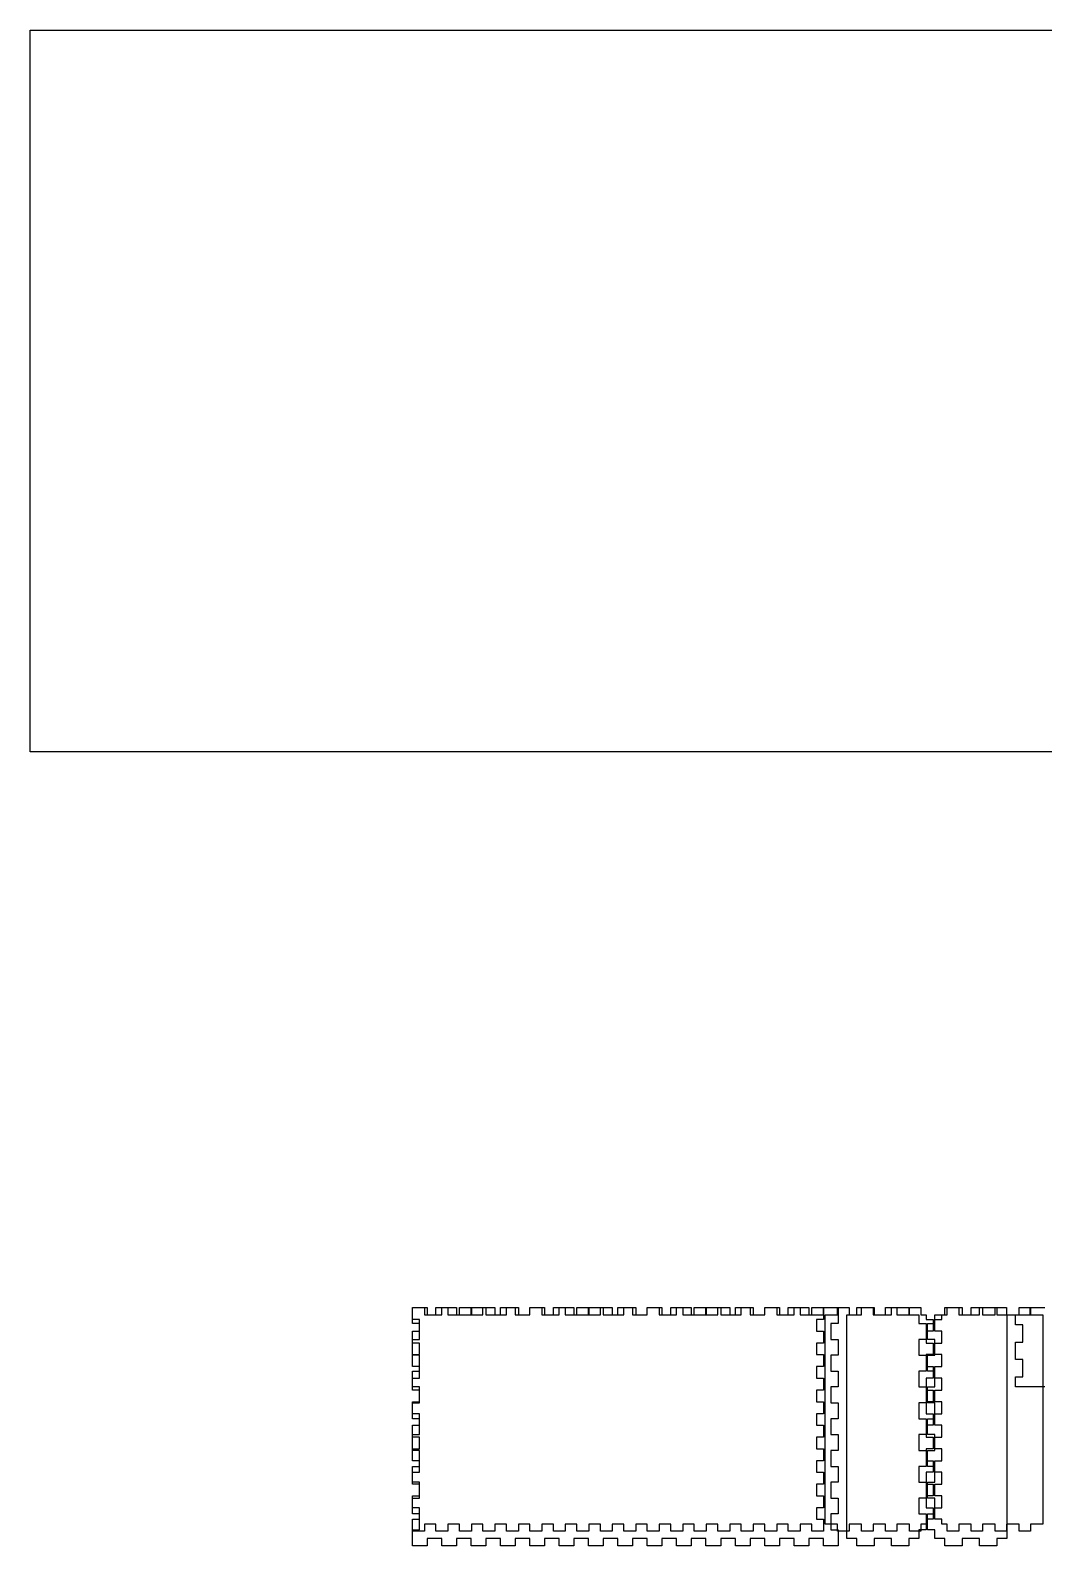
# Model space of a CAD drawing. Extents: x -74 to 349, y 37 to 333.
# Drawn here: x -74.5 to 123.8, y 37 to 333.4 of the extents above; entities that cross this region are included whole.
import ezdxf

# ---------------------------------------------------------------- set-up
doc = ezdxf.new("R2010")
doc.units = 0

msp = doc.modelspace()

# ---------------------------------------------------------------- linework, layer by layer
at = {"layer": 'Layer 1'}
for p, q in [((-74.4643, 333.375), (348.869, 333.375)), ((-74.4643, 192.264), (-74.4643, 333.375)), ((348.869, 192.264), (-74.4643, 192.264)), ((0.28222, 83.5378), (2.61839, 83.5378)), ((0.28222, 81.1953), (0.28222, 83.5378)), ((0.28222, 83.5378), (3.1531, 83.5378)), ((0.28222, 80.4333), (0.28222, 83.5378)), ((2.61839, 83.5378), (2.61839, 82.1267)), ((3.1531, 83.5378), (3.1531, 82.1267)), ((4.87618, 82.1267), (4.87618, 83.5378)), ((4.87618, 83.5378), (7.21235, 83.5378)), ((6.02397, 82.1267), (6.02397, 83.5378)), ((6.02397, 83.5378), (8.89485, 83.5378)), ((7.21235, 83.5378), (7.21235, 82.1267)), ((8.89485, 83.5378), (8.89485, 82.1267)), ((9.47013, 82.1267), (9.47013, 83.5378)), ((9.47013, 83.5378), (11.8063, 83.5378)), ((11.7658, 82.1267), (11.7658, 83.5378)), ((11.7658, 83.5378), (14.6366, 83.5378)), ((11.8063, 83.5378), (11.8063, 82.1267)), ((14.0641, 82.1267), (14.0641, 83.5378)), ((14.0641, 83.5378), (16.4002, 83.5378)), ((14.6366, 83.5378), (14.6366, 82.1267)), ((16.4002, 83.5378), (16.4002, 82.1267)), ((17.5075, 82.1267), (17.5075, 83.5378)), ((17.5075, 83.5378), (20.3784, 83.5378)), ((18.658, 82.1267), (18.658, 83.5378)), ((18.658, 83.5378), (20.9942, 83.5378)), ((20.3784, 83.5378), (20.3784, 82.1267)), ((20.9942, 83.5378), (20.9942, 82.1267)), ((23.2493, 82.1267), (23.2493, 83.5378)), ((23.2493, 83.5378), (26.1201, 83.5378)), ((23.252, 82.1267), (23.252, 83.5378)), ((23.252, 83.5378), (25.5881, 83.5378)), ((25.5881, 83.5378), (25.5881, 82.1267)), ((26.1201, 83.5378), (26.1201, 82.1267)), ((27.8459, 82.1267), (27.8459, 83.5378)), ((27.8459, 83.5378), (30.1819, 83.5378)), ((28.991, 82.1267), (28.991, 83.5378)), ((28.991, 83.5378), (31.862, 83.5378)), ((30.1819, 83.5378), (30.1819, 82.1267)), ((31.862, 83.5378), (31.862, 82.1267)), ((32.4397, 82.1267), (32.4397, 83.5378)), ((32.4397, 83.5378), (34.776, 83.5378)), ((34.7328, 82.1267), (34.7328, 83.5378)), ((34.7328, 83.5378), (37.6035, 83.5378)), ((34.776, 83.5378), (34.776, 82.1267)), ((37.0337, 82.1267), (37.0337, 83.5378)), ((37.0337, 83.5378), (39.37, 83.5378)), ((37.6035, 83.5378), (37.6035, 82.1267)), ((39.37, 83.5378), (39.37, 82.1267)), ((40.4746, 82.1267), (40.4746, 83.5378)), ((40.4746, 83.5378), (43.3453, 83.5378)), ((41.6277, 82.1267), (41.6277, 83.5378)), ((41.6277, 83.5378), (43.964, 83.5378)), ((43.3453, 83.5378), (43.3453, 82.1267)), ((43.964, 83.5378), (43.964, 82.1267)), ((46.2164, 82.1267), (46.2164, 83.5378)), ((46.2164, 83.5378), (49.0872, 83.5378)), ((46.2218, 82.1267), (46.2218, 83.5378)), ((46.2218, 83.5378), (48.558, 83.5378)), ((48.558, 83.5378), (48.558, 82.1267)), ((49.0872, 83.5378), (49.0872, 82.1267)), ((50.8158, 82.1267), (50.8158, 83.5378)), ((50.8158, 83.5378), (53.1517, 83.5378)), ((51.9579, 82.1267), (51.9579, 83.5378)), ((51.9579, 83.5378), (54.829, 83.5378)), ((53.1517, 83.5378), (53.1517, 82.1267)), ((54.829, 83.5378), (54.829, 82.1267)), ((55.4095, 82.1267), (55.4095, 83.5378)), ((55.4095, 83.5378), (57.7457, 83.5378)), ((57.6997, 82.1267), (57.6997, 83.5378)), ((57.6997, 83.5378), (60.5708, 83.5378)), ((57.7457, 83.5378), (57.7457, 82.1267)), ((60.0035, 82.1267), (60.0035, 83.5378)), ((60.0035, 83.5378), (62.3397, 83.5378)), ((60.5708, 83.5378), (60.5708, 82.1267)), ((62.3397, 83.5378), (62.3397, 82.1267)), ((63.4415, 82.1267), (63.4415, 83.5378)), ((63.4415, 83.5378), (66.3126, 83.5378)), ((64.5975, 82.1267), (64.5975, 83.5378)), ((64.5975, 83.5378), (66.9337, 83.5378)), ((66.3126, 83.5378), (66.3126, 82.1267)), ((66.9337, 83.5378), (66.9337, 82.1267)), ((69.1833, 82.1267), (69.1833, 83.5378)), ((69.1833, 83.5378), (72.0541, 83.5378)), ((69.1915, 82.1267), (69.1915, 83.5378)), ((69.1915, 83.5378), (71.5275, 83.5378)), ((71.5275, 83.5378), (71.5275, 82.1267)), ((72.0541, 83.5378), (72.0541, 82.1267)), ((73.7852, 82.1267), (73.7852, 83.5378)), ((73.7852, 83.5378), (76.1215, 83.5378)), ((74.9251, 82.1267), (74.9251, 83.5378)), ((74.9251, 83.5378), (77.7959, 83.5378)), ((76.1215, 83.5378), (76.1215, 82.1267)), ((77.7959, 83.5378), (77.7959, 82.1267)), ((78.3793, 82.1267), (78.3793, 83.5378)), ((78.3793, 83.5378), (80.7155, 83.5378)), ((80.6669, 82.1267), (80.6669, 83.5378)), ((80.6669, 83.5378), (83.5377, 83.5378)), ((80.7155, 83.5378), (80.7155, 81.1953)), ((83.4248, 82.1267), (83.4248, 83.5378)), ((83.4248, 83.5378), (85.6826, 83.5378)), ((83.5377, 83.5378), (83.5377, 80.4333)), ((85.6826, 83.5378), (85.6826, 82.1267)), ((87.2066, 82.1267), (87.2066, 83.5378)), ((87.2066, 83.5378), (90.5933, 83.5378)), ((88.1097, 82.1267), (88.1097, 83.5378)), ((88.1097, 83.5378), (90.3675, 83.5378)), ((90.3675, 83.5378), (90.3675, 82.1267)), ((90.5933, 83.5378), (90.5933, 82.1267)), ((92.7946, 82.1267), (92.7946, 83.5378)), ((92.7946, 83.5378), (95.0524, 83.5378)), ((93.9799, 82.1267), (93.9799, 83.5378)), ((93.9799, 83.5378), (97.3666, 83.5378)), ((95.0524, 83.5378), (95.0524, 82.1267)), ((97.3666, 83.5378), (97.3666, 82.1267)), ((97.4795, 82.1267), (97.4795, 83.5378)), ((97.4795, 83.5378), (99.7373, 83.5378)), ((99.7373, 83.5378), (99.7373, 82.1267)), ((104.422, 82.1267), (104.422, 83.5378)), ((104.422, 83.5378), (107.809, 83.5378)), ((104.874, 82.1267), (104.874, 83.5378)), ((104.874, 83.5378), (107.131, 83.5378)), ((107.131, 83.5378), (107.131, 82.1267)), ((107.809, 83.5378), (107.809, 82.1267)), ((109.559, 82.1267), (109.559, 83.5378)), ((109.559, 83.5378), (111.816, 83.5378)), ((111.195, 82.1267), (111.195, 83.5378)), ((111.195, 83.5378), (114.582, 83.5378)), ((111.816, 83.5378), (111.816, 82.1267)), ((114.243, 82.1267), (114.243, 83.5378)), ((114.243, 83.5378), (116.501, 83.5378)), ((114.582, 83.5378), (114.582, 82.1267)), ((116.501, 83.5378), (116.501, 82.1267)), ((118.928, 82.1267), (118.928, 83.5378)), ((118.928, 83.5378), (121.186, 83.5378)), ((121.122, 82.1267), (121.122, 83.5378)), ((121.122, 83.5378), (123.993, 83.5378)), ((121.186, 83.5378), (121.186, 82.1267)), ((1.69333, 81.1953), (0.28222, 81.1953)), ((1.69333, 80.4333), (0.28222, 80.4333)), ((1.69333, 78.9376), (1.69333, 81.1953)), ((1.69333, 77.3289), (1.69333, 80.4333)), ((2.61839, 82.1267), (4.87618, 82.1267)), ((3.1531, 82.1267), (6.02397, 82.1267)), ((7.21235, 82.1267), (9.47013, 82.1267)), ((8.89485, 82.1267), (11.7658, 82.1267)), ((11.8063, 82.1267), (14.0641, 82.1267)), ((14.6366, 82.1267), (17.5075, 82.1267)), ((16.4002, 82.1267), (18.658, 82.1267)), ((20.3784, 82.1267), (23.2493, 82.1267)), ((20.9942, 82.1267), (23.252, 82.1267)), ((25.5881, 82.1267), (27.8459, 82.1267)), ((26.1201, 82.1267), (28.991, 82.1267)), ((30.1819, 82.1267), (32.4397, 82.1267)), ((31.862, 82.1267), (34.7328, 82.1267)), ((34.776, 82.1267), (37.0337, 82.1267)), ((37.6035, 82.1267), (40.4746, 82.1267)), ((39.37, 82.1267), (41.6277, 82.1267)), ((43.3453, 82.1267), (46.2164, 82.1267)), ((43.964, 82.1267), (46.2218, 82.1267)), ((48.558, 82.1267), (50.8158, 82.1267)), ((49.0872, 82.1267), (51.9579, 82.1267)), ((53.1517, 82.1267), (55.4095, 82.1267)), ((54.829, 82.1267), (57.6997, 82.1267)), ((57.7457, 82.1267), (60.0035, 82.1267)), ((60.5708, 82.1267), (63.4415, 82.1267)), ((62.3397, 82.1267), (64.5975, 82.1267)), ((66.3126, 82.1267), (69.1833, 82.1267)), ((66.9337, 82.1267), (69.1915, 82.1267)), ((71.5275, 82.1267), (73.7852, 82.1267)), ((72.0541, 82.1267), (74.9251, 82.1267)), ((76.1215, 82.1267), (78.3793, 82.1267)), ((77.7959, 82.1267), (80.6669, 82.1267)), ((80.7155, 81.1953), (79.3044, 81.1953)), ((79.3044, 81.1953), (79.3044, 78.9376)), ((80.9977, 82.1267), (83.4248, 82.1267)), ((80.9977, 81.1953), (80.9977, 82.1267)), ((80.9977, 78.9376), (80.9977, 81.1953)), ((80.9977, 81.1953), (80.9977, 81.1953)), ((83.5377, 80.4333), (82.1266, 80.4333)), ((82.1266, 80.4333), (82.1266, 77.3289)), ((85.231, 82.1267), (87.2066, 82.1267)), ((85.231, 80.4333), (85.231, 82.1267)), ((85.231, 77.3289), (85.231, 80.4333)), ((85.231, 80.4333), (85.231, 80.4333)), ((85.6826, 82.1267), (88.1097, 82.1267)), ((90.3675, 82.1267), (92.7946, 82.1267)), ((90.5933, 82.1267), (93.9799, 82.1267)), ((95.0524, 82.1267), (97.4795, 82.1267)), ((97.3666, 82.1267), (99.3421, 82.1267)), ((99.3421, 82.1267), (99.3421, 80.4333)), ((99.3421, 80.4333), (100.753, 80.4333)), ((99.7373, 82.1267), (100.753, 82.1267)), ((100.753, 82.1267), (100.753, 81.1953)), ((100.753, 81.1953), (102.164, 81.1953)), ((100.753, 80.4333), (100.753, 77.3289)), ((101.035, 77.3289), (101.035, 80.4333)), ((101.035, 80.4333), (102.447, 80.4333)), ((102.164, 81.1953), (102.164, 78.9376)), ((102.447, 82.1267), (104.422, 82.1267)), ((102.447, 80.4333), (102.447, 82.1267)), ((102.447, 78.9376), (102.447, 81.1953)), ((102.447, 81.1953), (103.858, 81.1953)), ((103.858, 82.1267), (104.874, 82.1267)), ((103.858, 81.1953), (103.858, 82.1267)), ((107.131, 82.1267), (109.559, 82.1267)), ((107.809, 82.1267), (111.195, 82.1267)), ((111.816, 82.1267), (114.243, 82.1267)), ((114.582, 82.1267), (116.558, 82.1267)), ((116.501, 82.1267), (118.928, 82.1267)), ((116.558, 82.1267), (116.558, 80.4333)), ((116.558, 80.4333), (116.558, 80.4333)), ((116.558, 80.4333), (116.558, 77.3289)), ((118.251, 82.1267), (121.122, 82.1267)), ((118.251, 80.1511), (118.251, 82.1267)), ((119.662, 80.1511), (118.251, 80.1511)), ((119.662, 76.7644), (119.662, 80.1511)), ((121.186, 82.1267), (123.613, 82.1267)), ((123.613, 82.1267), (123.613, 81.1953)), ((123.613, 81.1953), (123.613, 81.1953)), ((123.613, 81.1953), (123.613, 78.9376)), ((0.28222, 76.5951), (0.28222, 78.9376)), ((0.28222, 78.9376), (1.69333, 78.9376)), ((0.28222, 74.2245), (0.28222, 77.3289)), ((0.28222, 77.3289), (1.69333, 77.3289)), ((79.3044, 78.9376), (80.7155, 78.9376)), ((80.7155, 78.9376), (80.7155, 76.5951)), ((80.9977, 76.5951), (80.9977, 78.9376)), ((80.9977, 78.9376), (80.9977, 78.9376)), ((82.1266, 77.3289), (83.5377, 77.3289)), ((83.5377, 77.3289), (83.5377, 74.2245)), ((85.231, 74.2245), (85.231, 77.3289)), ((85.231, 77.3289), (85.231, 77.3289)), ((100.753, 77.3289), (99.3421, 77.3289)), ((99.3421, 77.3289), (99.3421, 74.2245)), ((102.164, 78.9376), (100.753, 78.9376)), ((100.753, 78.9376), (100.753, 76.5951)), ((102.447, 77.3289), (101.035, 77.3289)), ((103.858, 78.9376), (102.447, 78.9376)), ((102.447, 74.2245), (102.447, 77.3289)), ((103.858, 76.5951), (103.858, 78.9376)), ((116.558, 77.3289), (116.558, 77.3289)), ((116.558, 77.3289), (116.558, 74.2245)), ((123.613, 78.9376), (123.613, 78.9376)), ((123.613, 78.9376), (123.613, 76.5951)), ((1.69333, 76.5951), (0.28222, 76.5951)), ((0.28222, 71.9949), (0.28222, 74.3373)), ((0.28222, 74.3373), (1.69333, 74.3373)), ((1.69333, 74.2245), (0.28222, 74.2245)), ((1.69333, 74.3373), (1.69333, 76.5951)), ((1.69333, 71.12), (1.69333, 74.2245)), ((80.7155, 76.5951), (79.3044, 76.5951)), ((79.3044, 76.5951), (79.3044, 74.3373)), ((79.3044, 74.3373), (80.7155, 74.3373)), ((80.7155, 74.3373), (80.7155, 71.9949)), ((80.9977, 74.3373), (80.9977, 76.5951)), ((80.9977, 76.5951), (80.9977, 76.5951)), ((80.9977, 71.9949), (80.9977, 74.3373)), ((80.9977, 74.3373), (80.9977, 74.3373)), ((83.5377, 74.2245), (82.1266, 74.2245)), ((82.1266, 74.2245), (82.1266, 71.12)), ((85.231, 71.12), (85.231, 74.2245)), ((85.231, 74.2245), (85.231, 74.2245)), ((99.3421, 74.2245), (100.753, 74.2245)), ((100.753, 76.5951), (102.164, 76.5951)), ((102.164, 74.3373), (100.753, 74.3373)), ((100.753, 74.3373), (100.753, 71.9949)), ((100.753, 74.2245), (100.753, 71.12)), ((101.035, 71.12), (101.035, 74.2245)), ((101.035, 74.2245), (102.447, 74.2245)), ((102.164, 76.5951), (102.164, 74.3373)), ((102.447, 74.3373), (102.447, 76.5951)), ((102.447, 76.5951), (103.858, 76.5951)), ((103.858, 74.3373), (102.447, 74.3373)), ((103.858, 71.9949), (103.858, 74.3373)), ((116.558, 74.2245), (116.558, 74.2245)), ((116.558, 74.2245), (116.558, 71.12)), ((118.251, 73.3778), (118.251, 76.7644)), ((118.251, 76.7644), (119.662, 76.7644)), ((123.613, 76.5951), (123.613, 76.5951)), ((123.613, 76.5951), (123.613, 74.3373)), ((123.613, 74.3373), (123.613, 74.3373)), ((123.613, 74.3373), (123.613, 71.9949)), ((1.69333, 71.9949), (0.28222, 71.9949)), ((1.69333, 69.7371), (1.69333, 71.9949)), ((80.7155, 71.9949), (79.3044, 71.9949)), ((79.3044, 71.9949), (79.3044, 69.7371)), ((80.9977, 69.7371), (80.9977, 71.9949)), ((80.9977, 71.9949), (80.9977, 71.9949)), ((100.753, 71.9949), (102.164, 71.9949)), ((102.164, 71.9949), (102.164, 69.7371)), ((102.447, 69.7371), (102.447, 71.9949)), ((102.447, 71.9949), (103.858, 71.9949)), ((119.662, 73.3778), (118.251, 73.3778)), ((119.662, 69.9911), (119.662, 73.3778)), ((123.613, 71.9949), (123.613, 71.9949)), ((123.613, 71.9949), (123.613, 69.7371)), ((0.28222, 68.0156), (0.28222, 71.12)), ((0.28222, 71.12), (1.69333, 71.12)), ((0.28222, 67.3947), (0.28222, 69.7371)), ((0.28222, 69.7371), (1.69333, 69.7371)), ((79.3044, 69.7371), (80.7155, 69.7371)), ((80.7155, 69.7371), (80.7155, 67.3947)), ((80.9977, 67.3947), (80.9977, 69.7371)), ((80.9977, 69.7371), (80.9977, 69.7371)), ((82.1266, 71.12), (83.5377, 71.12)), ((83.5377, 71.12), (83.5377, 68.0156)), ((85.231, 68.0156), (85.231, 71.12)), ((85.231, 71.12), (85.231, 71.12)), ((100.753, 71.12), (99.3421, 71.12)), ((99.3421, 71.12), (99.3421, 68.0156)), ((102.164, 69.7371), (100.753, 69.7371)), ((100.753, 69.7371), (100.753, 67.3947)), ((102.447, 71.12), (101.035, 71.12)), ((102.447, 68.0156), (102.447, 71.12)), ((103.858, 69.7371), (102.447, 69.7371)), ((103.858, 67.3947), (103.858, 69.7371)), ((116.558, 71.12), (116.558, 71.12)), ((116.558, 71.12), (116.558, 68.0156)), ((118.251, 68.0156), (118.251, 69.9911)), ((118.251, 69.9911), (119.662, 69.9911)), ((123.613, 69.7371), (123.613, 69.7371)), ((123.613, 69.7371), (123.613, 67.3947)), ((1.69333, 68.0156), (0.28222, 68.0156)), ((1.69333, 67.3947), (0.28222, 67.3947)), ((1.69333, 64.9111), (1.69333, 68.0156)), ((1.69333, 65.1369), (1.69333, 67.3947)), ((80.7155, 67.3947), (79.3044, 67.3947)), ((79.3044, 67.3947), (79.3044, 65.1369)), ((80.9977, 65.1369), (80.9977, 67.3947)), ((80.9977, 67.3947), (80.9977, 67.3947)), ((83.5377, 68.0156), (82.1266, 68.0156)), ((82.1266, 68.0156), (82.1266, 64.9111)), ((85.231, 64.9111), (85.231, 68.0156)), ((85.231, 68.0156), (85.231, 68.0156)), ((99.3421, 68.0156), (100.753, 68.0156)), ((100.753, 68.0156), (100.753, 64.9111)), ((100.753, 67.3947), (102.164, 67.3947)), ((101.035, 64.9111), (101.035, 68.0156)), ((101.035, 68.0156), (102.447, 68.0156)), ((102.164, 67.3947), (102.164, 65.1369)), ((102.447, 65.1369), (102.447, 67.3947)), ((102.447, 67.3947), (103.858, 67.3947)), ((116.558, 68.0156), (116.558, 68.0156)), ((116.558, 68.0156), (116.558, 64.9111)), ((121.122, 68.0156), (118.251, 68.0156)), ((123.993, 68.0156), (121.122, 68.0156)), ((121.122, 68.0156), (121.122, 68.0156)), ((123.613, 67.3947), (123.613, 67.3947)), ((123.613, 67.3947), (123.613, 65.1369)), ((0.28222, 62.7945), (0.28222, 65.1369)), ((0.28222, 65.1369), (1.69333, 65.1369)), ((0.28222, 61.8067), (0.28222, 64.9111)), ((0.28222, 64.9111), (1.69333, 64.9111)), ((1.69333, 62.7945), (0.28222, 62.7945)), ((1.69333, 60.5367), (1.69333, 62.7945)), ((79.3044, 65.1369), (80.7155, 65.1369)), ((80.7155, 62.7945), (79.3044, 62.7945)), ((79.3044, 62.7945), (79.3044, 60.5367)), ((80.7155, 65.1369), (80.7155, 62.7945)), ((80.9977, 62.7945), (80.9977, 65.1369)), ((80.9977, 65.1369), (80.9977, 65.1369)), ((80.9977, 60.5367), (80.9977, 62.7945)), ((80.9977, 62.7945), (80.9977, 62.7945)), ((82.1266, 64.9111), (83.5377, 64.9111)), ((83.5377, 64.9111), (83.5377, 61.8067)), ((85.231, 61.8067), (85.231, 64.9111)), ((85.231, 64.9111), (85.231, 64.9111)), ((100.753, 64.9111), (99.3421, 64.9111)), ((99.3421, 64.9111), (99.3421, 61.8067)), ((102.164, 65.1369), (100.753, 65.1369)), ((100.753, 65.1369), (100.753, 62.7945)), ((100.753, 62.7945), (102.164, 62.7945)), ((102.447, 64.9111), (101.035, 64.9111)), ((102.164, 62.7945), (102.164, 60.5367)), ((103.858, 65.1369), (102.447, 65.1369)), ((102.447, 61.8067), (102.447, 64.9111)), ((102.447, 60.5367), (102.447, 62.7945)), ((102.447, 62.7945), (103.858, 62.7945)), ((103.858, 62.7945), (103.858, 65.1369)), ((116.558, 64.9111), (116.558, 64.9111)), ((116.558, 64.9111), (116.558, 61.8067)), ((123.613, 65.1369), (123.613, 65.1369)), ((123.613, 65.1369), (123.613, 62.7945)), ((123.613, 62.7945), (123.613, 62.7945)), ((123.613, 62.7945), (123.613, 60.5367)), ((1.69333, 61.8067), (0.28222, 61.8067)), ((0.28222, 58.1942), (0.28222, 60.5367)), ((0.28222, 60.5367), (1.69333, 60.5367)), ((1.69333, 58.7022), (1.69333, 61.8067)), ((79.3044, 60.5367), (80.7155, 60.5367)), ((80.7155, 60.5367), (80.7155, 58.1942)), ((80.9977, 58.1942), (80.9977, 60.5367)), ((80.9977, 60.5367), (80.9977, 60.5367)), ((83.5377, 61.8067), (82.1266, 61.8067)), ((82.1266, 61.8067), (82.1266, 58.7022)), ((85.231, 58.7022), (85.231, 61.8067)), ((85.231, 61.8067), (85.231, 61.8067)), ((99.3421, 61.8067), (100.753, 61.8067)), ((100.753, 61.8067), (100.753, 58.7022)), ((102.164, 60.5367), (100.753, 60.5367)), ((100.753, 60.5367), (100.753, 58.1942)), ((101.035, 58.7022), (101.035, 61.8067)), ((101.035, 61.8067), (102.447, 61.8067)), ((103.858, 60.5367), (102.447, 60.5367)), ((103.858, 58.1942), (103.858, 60.5367)), ((116.558, 61.8067), (116.558, 61.8067)), ((116.558, 61.8067), (116.558, 58.7022)), ((123.613, 60.5367), (123.613, 60.5367)), ((123.613, 60.5367), (123.613, 58.1942)), ((0.28222, 55.5978), (0.28222, 58.7022)), ((0.28222, 58.7022), (1.69333, 58.7022)), ((1.69333, 58.1942), (0.28222, 58.1942)), ((1.69333, 55.9365), (1.69333, 58.1942)), ((80.7155, 58.1942), (79.3044, 58.1942)), ((79.3044, 58.1942), (79.3044, 55.9365)), ((80.9977, 55.9365), (80.9977, 58.1942)), ((80.9977, 58.1942), (80.9977, 58.1942)), ((82.1266, 58.7022), (83.5377, 58.7022)), ((83.5377, 58.7022), (83.5377, 55.5978)), ((85.231, 55.5978), (85.231, 58.7022)), ((85.231, 58.7022), (85.231, 58.7022)), ((100.753, 58.7022), (99.3421, 58.7022)), ((99.3421, 58.7022), (99.3421, 55.5978)), ((100.753, 58.1942), (102.164, 58.1942)), ((102.447, 58.7022), (101.035, 58.7022)), ((102.164, 58.1942), (102.164, 55.9365)), ((102.447, 55.5978), (102.447, 58.7022)), ((102.447, 55.9365), (102.447, 58.1942)), ((102.447, 58.1942), (103.858, 58.1942)), ((116.558, 58.7022), (116.558, 58.7022)), ((116.558, 58.7022), (116.558, 55.5978)), ((123.613, 58.1942), (123.613, 58.1942)), ((123.613, 58.1942), (123.613, 55.9365)), ((0.28222, 53.594), (0.28222, 55.9365)), ((0.28222, 55.9365), (1.69333, 55.9365)), ((1.69333, 55.5978), (0.28222, 55.5978)), ((1.69333, 53.594), (0.28222, 53.594)), ((1.69333, 52.4934), (1.69333, 55.5978)), ((1.69333, 51.3362), (1.69333, 53.594)), ((79.3044, 55.9365), (80.7155, 55.9365)), ((80.7155, 53.594), (79.3044, 53.594)), ((79.3044, 53.594), (79.3044, 51.3362)), ((80.7155, 55.9365), (80.7155, 53.594)), ((80.9977, 53.594), (80.9977, 55.9365)), ((80.9977, 55.9365), (80.9977, 55.9365)), ((80.9977, 51.3362), (80.9977, 53.594)), ((80.9977, 53.594), (80.9977, 53.594)), ((83.5377, 55.5978), (82.1266, 55.5978)), ((82.1266, 55.5978), (82.1266, 52.4934)), ((85.231, 52.4934), (85.231, 55.5978)), ((85.231, 55.5978), (85.231, 55.5978)), ((99.3421, 55.5978), (100.753, 55.5978)), ((102.164, 55.9365), (100.753, 55.9365)), ((100.753, 55.9365), (100.753, 53.594)), ((100.753, 55.5978), (100.753, 52.4934)), ((100.753, 53.594), (102.164, 53.594)), ((101.035, 52.4934), (101.035, 55.5978)), ((101.035, 55.5978), (102.447, 55.5978)), ((102.164, 53.594), (102.164, 51.3362)), ((103.858, 55.9365), (102.447, 55.9365)), ((102.447, 51.3362), (102.447, 53.594)), ((102.447, 53.594), (103.858, 53.594)), ((103.858, 53.594), (103.858, 55.9365)), ((116.558, 55.5978), (116.558, 55.5978)), ((116.558, 55.5978), (116.558, 52.4934)), ((123.613, 55.9365), (123.613, 55.9365)), ((123.613, 55.9365), (123.613, 53.594)), ((123.613, 53.594), (123.613, 53.594)), ((123.613, 53.594), (123.613, 51.3362)), ((0.28222, 49.3889), (0.28222, 52.4934)), ((0.28222, 52.4934), (1.69333, 52.4934)), ((0.28222, 48.9938), (0.28222, 51.3362)), ((0.28222, 51.3362), (1.69333, 51.3362)), ((79.3044, 51.3362), (80.7155, 51.3362)), ((80.7155, 51.3362), (80.7155, 48.9938)), ((80.9977, 48.9938), (80.9977, 51.3362)), ((80.9977, 51.3362), (80.9977, 51.3362)), ((82.1266, 52.4934), (83.5377, 52.4934)), ((83.5377, 52.4934), (83.5377, 49.3889)), ((85.231, 49.3889), (85.231, 52.4934)), ((85.231, 52.4934), (85.231, 52.4934)), ((100.753, 52.4934), (99.3421, 52.4934)), ((99.3421, 52.4934), (99.3421, 49.3889)), ((102.164, 51.3362), (100.753, 51.3362)), ((100.753, 51.3362), (100.753, 48.9938)), ((102.447, 52.4934), (101.035, 52.4934)), ((102.447, 49.3889), (102.447, 52.4934)), ((103.858, 51.3362), (102.447, 51.3362)), ((103.858, 48.9938), (103.858, 51.3362)), ((116.558, 52.4934), (116.558, 52.4934)), ((116.558, 52.4934), (116.558, 49.3889)), ((123.613, 51.3362), (123.613, 51.3362)), ((123.613, 51.3362), (123.613, 48.9938)), ((1.69333, 49.3889), (0.28222, 49.3889)), ((1.69333, 48.9938), (0.28222, 48.9938)), ((1.69333, 46.2845), (1.69333, 49.3889)), ((1.69333, 46.736), (1.69333, 48.9938)), ((80.7155, 48.9938), (79.3044, 48.9938)), ((79.3044, 48.9938), (79.3044, 46.736)), ((80.9977, 46.736), (80.9977, 48.9938)), ((80.9977, 48.9938), (80.9977, 48.9938)), ((83.5377, 49.3889), (82.1266, 49.3889)), ((82.1266, 49.3889), (82.1266, 46.2845)), ((85.231, 46.2845), (85.231, 49.3889)), ((85.231, 49.3889), (85.231, 49.3889)), ((99.3421, 49.3889), (100.753, 49.3889)), ((100.753, 49.3889), (100.753, 46.2845)), ((100.753, 48.9938), (102.164, 48.9938)), ((101.035, 46.2845), (101.035, 49.3889)), ((101.035, 49.3889), (102.447, 49.3889)), ((102.164, 48.9938), (102.164, 46.736)), ((102.447, 46.736), (102.447, 48.9938)), ((102.447, 48.9938), (103.858, 48.9938)), ((116.558, 49.3889), (116.558, 49.3889)), ((116.558, 49.3889), (116.558, 46.2845)), ((123.613, 48.9938), (123.613, 48.9938)), ((123.613, 48.9938), (123.613, 46.736)), ((0.28222, 44.3936), (0.28222, 46.736)), ((0.28222, 46.736), (1.69333, 46.736)), ((0.28222, 43.18), (0.28222, 46.2845)), ((0.28222, 46.2845), (1.69333, 46.2845)), ((79.3044, 46.736), (80.7155, 46.736)), ((80.7155, 46.736), (80.7155, 44.3936)), ((80.9977, 44.3936), (80.9977, 46.736)), ((80.9977, 46.736), (80.9977, 46.736)), ((82.1266, 46.2845), (83.5377, 46.2845)), ((83.5377, 46.2845), (83.5377, 43.18)), ((85.231, 43.18), (85.231, 46.2845)), ((85.231, 46.2845), (85.231, 46.2845)), ((100.753, 46.2845), (99.3421, 46.2845)), ((99.3421, 46.2845), (99.3421, 43.18)), ((102.164, 46.736), (100.753, 46.736)), ((100.753, 46.736), (100.753, 44.3936)), ((102.447, 46.2845), (101.035, 46.2845)), ((103.858, 46.736), (102.447, 46.736)), ((102.447, 43.18), (102.447, 46.2845)), ((103.858, 44.3936), (103.858, 46.736)), ((116.558, 46.2845), (116.558, 46.2845)), ((116.558, 46.2845), (116.558, 43.18)), ((123.613, 46.736), (123.613, 46.736)), ((123.613, 46.736), (123.613, 44.3936)), ((1.69333, 44.3936), (0.28222, 44.3936)), ((1.69333, 43.18), (0.28222, 43.18)), ((0.28222, 39.7934), (0.28222, 42.1358)), ((0.28222, 42.1358), (1.69333, 42.1358)), ((1.69333, 42.1358), (1.69333, 44.3936)), ((1.69333, 40.0756), (1.69333, 43.18)), ((80.7155, 44.3936), (79.3044, 44.3936)), ((79.3044, 44.3936), (79.3044, 42.1358)), ((79.3044, 42.1358), (80.7155, 42.1358)), ((80.7155, 42.1358), (80.7155, 39.7934)), ((80.9977, 42.1358), (80.9977, 44.3936)), ((80.9977, 44.3936), (80.9977, 44.3936)), ((80.9977, 41.2045), (80.9977, 42.1358)), ((80.9977, 42.1358), (80.9977, 42.1358)), ((83.5377, 43.18), (82.1266, 43.18)), ((82.1266, 43.18), (82.1266, 40.0756)), ((85.231, 40.0756), (85.231, 43.18)), ((85.231, 43.18), (85.231, 43.18)), ((99.3421, 43.18), (100.753, 43.18)), ((100.753, 44.3936), (102.164, 44.3936)), ((100.753, 43.18), (100.753, 40.0756)), ((102.164, 42.1358), (100.753, 42.1358)), ((100.753, 42.1358), (100.753, 41.2045)), ((101.035, 40.0756), (101.035, 43.18)), ((101.035, 43.18), (102.447, 43.18)), ((102.164, 44.3936), (102.164, 42.1358)), ((102.447, 42.1358), (102.447, 44.3936)), ((102.447, 44.3936), (103.858, 44.3936)), ((103.858, 42.1358), (102.447, 42.1358)), ((103.858, 41.2045), (103.858, 42.1358)), ((116.558, 43.18), (116.558, 43.18)), ((116.558, 43.18), (116.558, 40.0756)), ((123.613, 44.3936), (123.613, 44.3936)), ((123.613, 44.3936), (123.613, 42.1358)), ((123.613, 42.1358), (123.613, 42.1358)), ((123.613, 42.1358), (123.613, 41.2045)), ((0.28222, 36.9711), (0.28222, 40.0756)), ((0.28222, 40.0756), (1.69333, 40.0756)), ((2.61839, 39.7934), (0.28222, 39.7934)), ((4.87618, 41.2045), (2.61839, 41.2045)), ((2.61839, 41.2045), (2.61839, 39.7934)), ((4.87618, 39.7934), (4.87618, 41.2045)), ((7.21235, 39.7934), (4.87618, 39.7934)), ((9.47013, 41.2045), (7.21235, 41.2045)), ((7.21235, 41.2045), (7.21235, 39.7934)), ((9.47013, 39.7934), (9.47013, 41.2045)), ((11.8063, 39.7934), (9.47013, 39.7934)), ((14.0641, 41.2045), (11.8063, 41.2045)), ((11.8063, 41.2045), (11.8063, 39.7934)), ((14.0641, 39.7934), (14.0641, 41.2045)), ((16.4002, 39.7934), (14.0641, 39.7934)), ((18.658, 41.2045), (16.4002, 41.2045)), ((16.4002, 41.2045), (16.4002, 39.7934)), ((18.658, 39.7934), (18.658, 41.2045)), ((20.9942, 39.7934), (18.658, 39.7934)), ((23.252, 41.2045), (20.9942, 41.2045)), ((20.9942, 41.2045), (20.9942, 39.7934)), ((23.252, 39.7934), (23.252, 41.2045)), ((25.5881, 39.7934), (23.252, 39.7934)), ((27.8459, 41.2045), (25.5881, 41.2045)), ((25.5881, 41.2045), (25.5881, 39.7934)), ((27.8459, 39.7934), (27.8459, 41.2045)), ((30.1819, 39.7934), (27.8459, 39.7934)), ((32.4397, 41.2045), (30.1819, 41.2045)), ((30.1819, 41.2045), (30.1819, 39.7934)), ((32.4397, 39.7934), (32.4397, 41.2045)), ((34.776, 39.7934), (32.4397, 39.7934)), ((37.0337, 41.2045), (34.776, 41.2045)), ((34.776, 41.2045), (34.776, 39.7934)), ((37.0337, 39.7934), (37.0337, 41.2045)), ((39.37, 39.7934), (37.0337, 39.7934)), ((41.6277, 41.2045), (39.37, 41.2045)), ((39.37, 41.2045), (39.37, 39.7934)), ((41.6277, 39.7934), (41.6277, 41.2045)), ((43.964, 39.7934), (41.6277, 39.7934)), ((46.2218, 41.2045), (43.964, 41.2045)), ((43.964, 41.2045), (43.964, 39.7934)), ((46.2218, 39.7934), (46.2218, 41.2045)), ((48.558, 39.7934), (46.2218, 39.7934)), ((50.8158, 41.2045), (48.558, 41.2045)), ((48.558, 41.2045), (48.558, 39.7934)), ((50.8158, 39.7934), (50.8158, 41.2045)), ((53.1517, 39.7934), (50.8158, 39.7934)), ((55.4095, 41.2045), (53.1517, 41.2045)), ((53.1517, 41.2045), (53.1517, 39.7934)), ((55.4095, 39.7934), (55.4095, 41.2045)), ((57.7457, 39.7934), (55.4095, 39.7934)), ((60.0035, 41.2045), (57.7457, 41.2045)), ((57.7457, 41.2045), (57.7457, 39.7934)), ((60.0035, 39.7934), (60.0035, 41.2045)), ((62.3397, 39.7934), (60.0035, 39.7934)), ((64.5975, 41.2045), (62.3397, 41.2045)), ((62.3397, 41.2045), (62.3397, 39.7934)), ((64.5975, 39.7934), (64.5975, 41.2045)), ((66.9337, 39.7934), (64.5975, 39.7934)), ((69.1915, 41.2045), (66.9337, 41.2045)), ((66.9337, 41.2045), (66.9337, 39.7934)), ((69.1915, 39.7934), (69.1915, 41.2045)), ((71.5275, 39.7934), (69.1915, 39.7934)), ((73.7852, 41.2045), (71.5275, 41.2045)), ((71.5275, 41.2045), (71.5275, 39.7934)), ((73.7852, 39.7934), (73.7852, 41.2045)), ((76.1215, 39.7934), (73.7852, 39.7934)), ((78.3793, 41.2045), (76.1215, 41.2045)), ((76.1215, 41.2045), (76.1215, 39.7934)), ((78.3793, 39.7934), (78.3793, 41.2045)), ((80.7155, 39.7934), (78.3793, 39.7934)), ((83.4248, 41.2045), (80.9977, 41.2045)), ((82.1266, 40.0756), (83.5377, 40.0756)), ((83.4248, 39.7934), (83.4248, 41.2045)), ((85.6826, 39.7934), (83.4248, 39.7934)), ((83.5377, 40.0756), (83.5377, 36.9711)), ((85.231, 38.3823), (85.231, 40.0756)), ((85.231, 40.0756), (85.231, 40.0756)), ((88.1097, 41.2045), (85.6826, 41.2045)), ((85.6826, 41.2045), (85.6826, 39.7934)), ((88.1097, 39.7934), (88.1097, 41.2045)), ((90.3675, 39.7934), (88.1097, 39.7934)), ((92.7946, 41.2045), (90.3675, 41.2045)), ((90.3675, 41.2045), (90.3675, 39.7934)), ((92.7946, 39.7934), (92.7946, 41.2045)), ((95.0524, 39.7934), (92.7946, 39.7934)), ((97.4795, 41.2045), (95.0524, 41.2045)), ((95.0524, 41.2045), (95.0524, 39.7934)), ((97.4795, 39.7934), (97.4795, 41.2045)), ((99.7373, 39.7934), (97.4795, 39.7934)), ((100.753, 40.0756), (99.3421, 40.0756)), ((99.3421, 40.0756), (99.3421, 38.3823)), ((100.753, 41.2045), (99.7373, 41.2045)), ((99.7373, 41.2045), (99.7373, 39.7934)), ((102.447, 40.0756), (101.035, 40.0756)), ((102.447, 38.3823), (102.447, 40.0756)), ((104.874, 41.2045), (103.858, 41.2045)), ((104.874, 39.7934), (104.874, 41.2045)), ((107.131, 39.7934), (104.874, 39.7934)), ((109.559, 41.2045), (107.131, 41.2045)), ((107.131, 41.2045), (107.131, 39.7934)), ((109.559, 39.7934), (109.559, 41.2045)), ((111.816, 39.7934), (109.559, 39.7934)), ((114.243, 41.2045), (111.816, 41.2045)), ((111.816, 41.2045), (111.816, 39.7934)), ((114.243, 39.7934), (114.243, 41.2045)), ((116.501, 39.7934), (114.243, 39.7934)), ((118.928, 41.2045), (116.501, 41.2045)), ((116.501, 41.2045), (116.501, 39.7934)), ((116.558, 40.0756), (116.558, 40.0756)), ((116.558, 40.0756), (116.558, 38.3823)), ((118.928, 39.7934), (118.928, 41.2045)), ((121.186, 39.7934), (118.928, 39.7934)), ((123.613, 41.2045), (121.186, 41.2045)), ((121.186, 41.2045), (121.186, 39.7934)), ((3.1531, 36.9711), (0.28222, 36.9711)), ((6.02397, 38.3823), (3.1531, 38.3823)), ((3.1531, 38.3823), (3.1531, 36.9711)), ((6.02397, 36.9711), (6.02397, 38.3823)), ((8.89485, 36.9711), (6.02397, 36.9711)), ((11.7658, 38.3823), (8.89485, 38.3823)), ((8.89485, 38.3823), (8.89485, 36.9711)), ((11.7658, 36.9711), (11.7658, 38.3823)), ((14.6366, 36.9711), (11.7658, 36.9711)), ((17.5075, 38.3823), (14.6366, 38.3823)), ((14.6366, 38.3823), (14.6366, 36.9711)), ((17.5075, 36.9711), (17.5075, 38.3823)), ((20.3784, 36.9711), (17.5075, 36.9711)), ((23.2493, 38.3823), (20.3784, 38.3823)), ((20.3784, 38.3823), (20.3784, 36.9711)), ((23.2493, 36.9711), (23.2493, 38.3823)), ((26.1201, 36.9711), (23.2493, 36.9711)), ((28.991, 38.3823), (26.1201, 38.3823)), ((26.1201, 38.3823), (26.1201, 36.9711)), ((28.991, 36.9711), (28.991, 38.3823)), ((31.862, 36.9711), (28.991, 36.9711)), ((34.7328, 38.3823), (31.862, 38.3823)), ((31.862, 38.3823), (31.862, 36.9711)), ((34.7328, 36.9711), (34.7328, 38.3823)), ((37.6035, 36.9711), (34.7328, 36.9711)), ((40.4746, 38.3823), (37.6035, 38.3823)), ((37.6035, 38.3823), (37.6035, 36.9711)), ((40.4746, 36.9711), (40.4746, 38.3823)), ((43.3453, 36.9711), (40.4746, 36.9711)), ((46.2164, 38.3823), (43.3453, 38.3823)), ((43.3453, 38.3823), (43.3453, 36.9711)), ((46.2164, 36.9711), (46.2164, 38.3823)), ((49.0872, 36.9711), (46.2164, 36.9711)), ((51.9579, 38.3823), (49.0872, 38.3823)), ((49.0872, 38.3823), (49.0872, 36.9711)), ((51.9579, 36.9711), (51.9579, 38.3823)), ((54.829, 36.9711), (51.9579, 36.9711)), ((57.6997, 38.3823), (54.829, 38.3823)), ((54.829, 38.3823), (54.829, 36.9711)), ((57.6997, 36.9711), (57.6997, 38.3823)), ((60.5708, 36.9711), (57.6997, 36.9711)), ((63.4415, 38.3823), (60.5708, 38.3823)), ((60.5708, 38.3823), (60.5708, 36.9711)), ((63.4415, 36.9711), (63.4415, 38.3823)), ((66.3126, 36.9711), (63.4415, 36.9711)), ((69.1833, 38.3823), (66.3126, 38.3823)), ((66.3126, 38.3823), (66.3126, 36.9711)), ((69.1833, 36.9711), (69.1833, 38.3823)), ((72.0541, 36.9711), (69.1833, 36.9711)), ((74.9251, 38.3823), (72.0541, 38.3823)), ((72.0541, 38.3823), (72.0541, 36.9711)), ((74.9251, 36.9711), (74.9251, 38.3823)), ((77.7959, 36.9711), (74.9251, 36.9711)), ((80.6669, 38.3823), (77.7959, 38.3823)), ((77.7959, 38.3823), (77.7959, 36.9711)), ((80.6669, 36.9711), (80.6669, 38.3823)), ((83.5377, 36.9711), (80.6669, 36.9711)), ((87.2066, 38.3823), (85.231, 38.3823)), ((87.2066, 36.9711), (87.2066, 38.3823)), ((90.5933, 36.9711), (87.2066, 36.9711)), ((93.9799, 38.3823), (90.5933, 38.3823)), ((90.5933, 38.3823), (90.5933, 36.9711)), ((93.9799, 36.9711), (93.9799, 38.3823)), ((97.3666, 36.9711), (93.9799, 36.9711)), ((99.3421, 38.3823), (97.3666, 38.3823)), ((97.3666, 38.3823), (97.3666, 36.9711)), ((104.422, 38.3823), (102.447, 38.3823)), ((104.422, 36.9711), (104.422, 38.3823)), ((107.809, 36.9711), (104.422, 36.9711)), ((111.195, 38.3823), (107.809, 38.3823)), ((107.809, 38.3823), (107.809, 36.9711)), ((111.195, 36.9711), (111.195, 38.3823)), ((114.582, 36.9711), (111.195, 36.9711)), ((116.558, 38.3823), (114.582, 38.3823)), ((114.582, 38.3823), (114.582, 36.9711))]:
    msp.add_line(p, q, dxfattribs=at)

doc.saveas('drawing.dxf')
